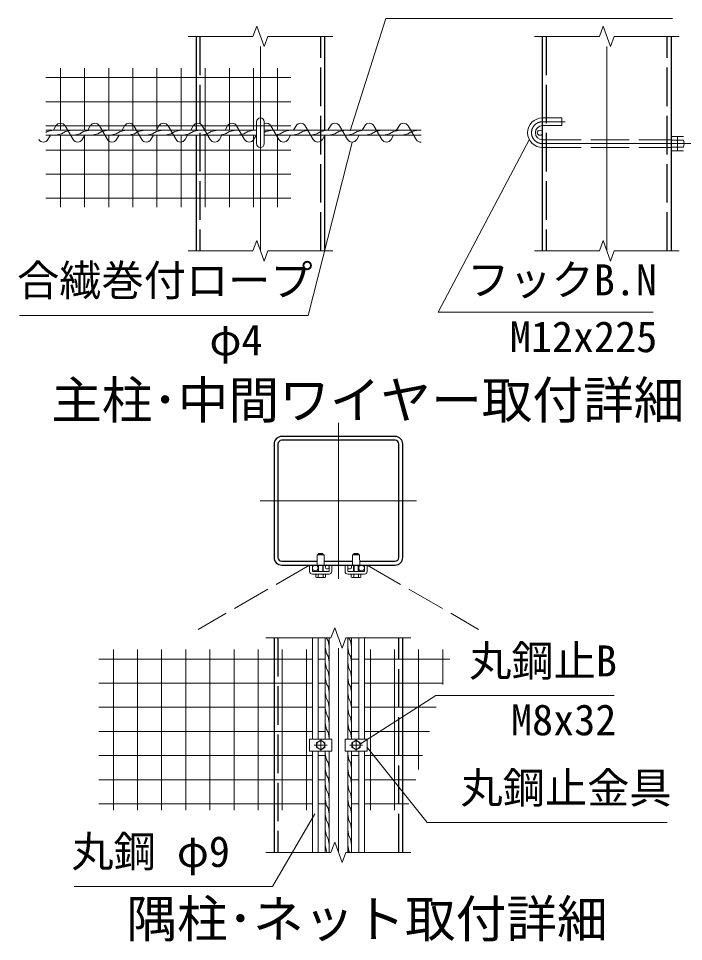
# Model space of a CAD drawing. Units: millimetres, scale not verified. Extents: x -16800 to 16800, y -11880 to 11880.
# Drawn here: x 10316 to 14449, y 1031 to 6771 of the extents above; entities that cross this region are included whole.
import ezdxf
from ezdxf.enums import TextEntityAlignment as Align

# ---------------------------------------------------------------- set-up
doc = ezdxf.new("R2010")
doc.units = ezdxf.units.MM
doc.header["$LTSCALE"] = 40
doc.linetypes.add('DASHED', pattern=[7.5, 6, -1.5])
doc.linetypes.add('USER1', pattern=[50.8, 31.75, -6.35, 6.35, -6.35])
for name, color, linetype, lineweight in [('0-0_D-TTL-TXT', 7, 'Continuous', 13), ('0-1_D-STR1', 1, 'Continuous', 25), ('0-2_D-BMK', 2, 'USER1', 13), ('0-3_D-STR3', 3, 'Continuous', 13), ('0-4_D-STR2', 7, 'Continuous', 13), ('0-5_D-STR-DIM', 7, 'Continuous', 13), ('0-6_D-STR-TXT', 7, 'Continuous', 13)]:
    doc.layers.add(name, color=color, linetype=linetype, lineweight=lineweight)
doc.styles.add('ＭＳ ゴシック', font='')
doc.styles.get('ＭＳ ゴシック').set_extended_font_data('MS Gothic')

msp = doc.modelspace()

# ---------------------------------------------------------------- linework, layer by layer
at = {"layer": '0-1_D-STR1'}
for p, q in [((11419.19, 6659.41), (11419.19, 6076.74)), ((12219.19, 6076.74), (12219.19, 6659.41)), ((13571.91, 5326.08), (13571.91, 6659.41)), ((14371.91, 6659.41), (14371.91, 5326.08)), ((11419.19, 6044.74), (11419.19, 5326.08)), ((12219.19, 5326.08), (12219.19, 6044.74)), ((12655.9, 4171.85), (11951.9, 4171.85)), ((12655.9, 4147.85), (11951.9, 4147.85)), ((11903.9, 4123.85), (11903.9, 3419.85)), ((11927.9, 4123.85), (11927.9, 3419.85)), ((12679.9, 3419.85), (12679.9, 4123.85)), ((12703.9, 3419.85), (12703.9, 4123.85)), ((11951.9, 3395.85), (12171.66, 3395.85)), ((12216.15, 3395.85), (12391.66, 3395.85)), ((12436.15, 3395.85), (12655.9, 3395.85)), ((11951.9, 3371.85), (12655.9, 3371.85)), ((11903.9, 2918.64), (11903.9, 1585.31)), ((12703.9, 1585.31), (12703.9, 2918.64))]:
    msp.add_line(p, q, dxfattribs=at)
at = {"layer": '0-1_D-STR1', "linetype": 'DASHED'}
for p, q in [((11443.19, 6659.41), (11443.19, 5326.08)), ((12195.19, 5326.08), (12195.19, 6659.41)), ((13595.91, 6659.41), (13595.91, 5326.08)), ((14347.91, 5326.08), (14347.91, 6659.41)), ((11927.9, 2918.64), (11927.9, 1585.31)), ((12679.9, 1585.31), (12679.9, 2918.64))]:
    msp.add_line(p, q, dxfattribs=at)
at = {"layer": '0-1_D-STR1'}
for centre, radius, start, end in [((11951.9, 4123.85), 48, 90, 180), ((11951.9, 4123.85), 24, 90, 180), ((12655.9, 4123.85), 48, 0, 90), ((12655.9, 4123.85), 24, 0, 90), ((11951.9, 3419.85), 48, 180, 270), ((11951.9, 3419.85), 24, 180, 270), ((12655.9, 3419.85), 24, 270, 0), ((12655.9, 3419.85), 48, 270, 0)]:
    msp.add_arc(centre, radius, start, end, dxfattribs=at)
at = {"layer": '0-2_D-BMK'}
for p, q in [((11819.19, 5326.08), (11819.19, 6659.41)), ((13971.91, 5326.08), (13971.91, 6659.41)), ((13713.82, 6128.74), (13571.91, 6128.74)), ((13571.91, 5992.74), (14511.91, 5992.74)), ((12303.9, 4257.35), (12303.9, 3286.36)), ((11818.41, 3771.85), (12789.4, 3771.85)), ((12303.9, 1585.31), (12303.9, 2918.64)), ((12153.9, 2251.97), (12233.9, 2251.97)), ((12193.9, 2211.97), (12193.9, 2291.97)), ((12453.9, 2251.97), (12373.9, 2251.97)), ((12413.9, 2211.97), (12413.9, 2291.97))]:
    msp.add_line(p, q, dxfattribs=at)
msp.add_arc((13571.91, 6060.74), 68, 90, 270, dxfattribs=at)
at = {"layer": '0-3_D-STR3', "linetype": 'DASHED'}
for p, q in [((13571.91, 6152.74), (13691.91, 6152.74)), ((13691.91, 6152.74), (13691.91, 6104.74)), ((13571.91, 6104.74), (13691.91, 6104.74)), ((13571.91, 6016.74), (14371.91, 6016.74)), ((13571.91, 5968.74), (14371.91, 5968.74))]:
    msp.add_line(p, q, dxfattribs=at)
at = {"layer": '0-3_D-STR3', "color": 4}
for p, q in [((10548.49, 6102.74), (10533.1, 6076.74)), ((10605.35, 6102.74), (10655.1, 6018.74)), ((10761.7, 6102.74), (10746.3, 6076.74)), ((10818.56, 6102.74), (10868.3, 6018.74)), ((10974.91, 6102.74), (10959.51, 6076.74)), ((11031.77, 6102.74), (11081.51, 6018.74)), ((11188.11, 6102.74), (11172.71, 6076.74)), ((11244.97, 6102.74), (11294.71, 6018.74)), ((11401.32, 6102.74), (11385.92, 6076.74)), ((11458.18, 6102.74), (11507.92, 6018.74)), ((11614.52, 6102.74), (11599.13, 6076.74)), ((11671.38, 6102.74), (11721.13, 6018.74)), ((11884.59, 6102.74), (11934.33, 6018.74)), ((12040.93, 6102.74), (12025.54, 6076.74)), ((12097.79, 6102.74), (12147.54, 6018.74)), ((12254.14, 6102.74), (12238.74, 6076.74)), ((12311, 6102.74), (12360.74, 6018.74)), ((12467.35, 6102.74), (12451.95, 6076.74)), ((12524.21, 6102.74), (12573.95, 6018.74)), ((12680.55, 6102.74), (12665.15, 6076.74)), ((12737.41, 6102.74), (12787.15, 6018.74)), ((10514.15, 6044.74), (10498.75, 6018.74)), ((10727.35, 6044.74), (10711.96, 6018.74)), ((10940.56, 6044.74), (10925.16, 6018.74)), ((11153.77, 6044.74), (11138.37, 6018.74)), ((11366.97, 6044.74), (11351.57, 6018.74)), ((11580.18, 6044.74), (11564.78, 6018.74)), ((11795.19, 6047.8), (11777.01, 6017.09)), ((12006.59, 6044.74), (11991.19, 6018.74)), ((12219.79, 6044.74), (12204.4, 6018.74)), ((12433, 6044.74), (12417.6, 6018.74)), ((12646.2, 6044.74), (12630.81, 6018.74))]:
    msp.add_line(p, q, dxfattribs=at)
at = {"layer": '0-3_D-STR3'}
for p, q in [((11795.19, 6128.74), (11795.19, 5992.74)), ((11843.19, 6128.74), (11843.19, 5992.74)), ((10485.86, 6076.74), (11795.19, 6076.74)), ((10485.86, 6044.74), (11795.19, 6044.74)), ((11843.19, 6076.74), (12819.19, 6076.74)), ((11843.19, 6044.74), (12819.19, 6044.74)), ((14371.91, 6036.54), (14371.91, 5948.94)), ((14371.91, 6036.54), (14408.71, 6036.54)), ((14411.91, 6036.54), (14411.91, 5948.94)), ((14411.91, 6036.54), (14448.71, 6036.54)), ((14371.91, 6014.64), (14408.71, 6014.64)), ((14371.91, 5970.84), (14408.71, 5970.84)), ((14411.91, 6027.21), (14411.91, 5958.28)), ((14411.91, 6014.64), (14448.71, 6014.64)), ((14411.91, 5970.84), (14448.71, 5970.84)), ((14371.91, 5948.94), (14408.71, 5948.94)), ((14411.91, 5948.94), (14448.71, 5948.94)), ((12171.5, 3371.85), (12171.9, 3434.65)), ((12215.9, 3434.65), (12171.9, 3434.65)), ((12177.9, 3438.25), (12182.7, 3443.05)), ((12177.9, 3438.25), (12209.9, 3438.25)), ((12177.9, 3434.65), (12177.9, 3438.25)), ((12180.9, 3434.65), (12180.9, 3441.25)), ((12182.7, 3443.05), (12205.1, 3443.05)), ((12209.9, 3438.25), (12205.1, 3443.05)), ((12206.9, 3434.65), (12206.9, 3441.25)), ((12209.9, 3434.65), (12209.9, 3438.25)), ((12215.9, 3434.65), (12216.3, 3371.85)), ((12391.5, 3371.85), (12391.9, 3434.65)), ((12435.9, 3434.65), (12391.9, 3434.65)), ((12397.9, 3438.25), (12402.7, 3443.05)), ((12397.9, 3438.25), (12429.9, 3438.25)), ((12397.9, 3434.65), (12397.9, 3438.25)), ((12400.9, 3434.65), (12400.9, 3441.25)), ((12402.7, 3443.05), (12425.1, 3443.05)), ((12429.9, 3438.25), (12425.1, 3443.05)), ((12426.9, 3434.65), (12426.9, 3441.25)), ((12429.9, 3434.65), (12429.9, 3438.25)), ((12435.9, 3434.65), (12436.3, 3371.85)), ((12125.1, 3371.85), (12141.9, 3371.85)), ((12125.1, 3331.85), (12125.1, 3371.85)), ((12141.9, 3333.85), (12141.9, 3371.85)), ((12143.9, 3331.85), (12243.9, 3331.85)), ((12177.9, 3331.85), (12177.9, 3371.85)), ((12180.9, 3331.85), (12180.9, 3371.85)), ((12206.9, 3331.85), (12206.9, 3371.85)), ((12209.9, 3331.85), (12209.9, 3371.85)), ((12245.9, 3333.85), (12245.9, 3371.85)), ((12245.9, 3371.85), (12262.7, 3371.85)), ((12262.7, 3331.85), (12262.7, 3371.85)), ((12345.1, 3371.85), (12361.9, 3371.85)), ((12345.1, 3331.85), (12345.1, 3371.85)), ((12361.9, 3333.85), (12361.9, 3371.85)), ((12363.9, 3331.85), (12463.9, 3331.85)), ((12397.9, 3331.85), (12397.9, 3371.85)), ((12400.9, 3331.85), (12400.9, 3371.85)), ((12426.9, 3331.85), (12426.9, 3371.85)), ((12429.9, 3331.85), (12429.9, 3371.85)), ((12465.9, 3333.85), (12465.9, 3371.85)), ((12465.9, 3371.85), (12482.7, 3371.85)), ((12482.7, 3331.85), (12482.7, 3371.85)), ((12141.9, 3315.05), (12245.9, 3315.05)), ((12163.88, 3315.05), (12163.88, 3296.64)), ((12163.88, 3315.05), (12223.93, 3315.05)), ((12168.7, 3293.85), (12163.88, 3296.64)), ((12168.7, 3293.85), (12219.1, 3293.85)), ((12178.89, 3315.05), (12178.89, 3296.64)), ((12208.91, 3315.05), (12208.91, 3296.64)), ((12219.1, 3293.85), (12223.93, 3296.64)), ((12223.93, 3315.05), (12223.93, 3296.64)), ((12361.9, 3315.05), (12465.9, 3315.05)), ((12383.88, 3315.05), (12383.88, 3296.64)), ((12383.88, 3315.05), (12443.93, 3315.05)), ((12388.7, 3293.85), (12383.88, 3296.64)), ((12388.7, 3293.85), (12439.1, 3293.85)), ((12398.89, 3315.05), (12398.89, 3296.64)), ((12428.91, 3315.05), (12428.91, 3296.64)), ((12439.1, 3293.85), (12443.93, 3296.64)), ((12443.93, 3315.05), (12443.93, 3296.64)), ((12141.9, 2289.97), (12141.9, 2918.64)), ((12177.9, 2289.97), (12177.9, 2918.64)), ((12221.9, 2289.97), (12221.9, 2918.64)), ((12245.9, 2289.97), (12245.9, 2918.64)), ((12361.9, 2289.97), (12361.9, 2918.64)), ((12385.9, 2289.97), (12385.9, 2918.64)), ((12429.9, 2289.97), (12429.9, 2918.64)), ((12465.9, 2289.97), (12465.9, 2918.64)), ((12125.1, 2289.97), (12262.7, 2289.97)), ((12125.1, 2289.97), (12125.1, 2213.97)), ((12167.9, 2266.98), (12193.9, 2282)), ((12167.9, 2236.96), (12167.9, 2266.98)), ((12193.9, 2282), (12219.9, 2266.98)), ((12219.9, 2266.98), (12219.9, 2236.96)), ((12262.7, 2289.97), (12262.7, 2213.97)), ((12482.7, 2289.97), (12345.1, 2289.97)), ((12345.1, 2289.97), (12345.1, 2213.97)), ((12413.9, 2282), (12387.9, 2266.98)), ((12387.9, 2266.98), (12387.9, 2236.96)), ((12439.9, 2266.98), (12413.9, 2282)), ((12439.9, 2236.96), (12439.9, 2266.98)), ((12482.7, 2289.97), (12482.7, 2213.97)), ((12125.1, 2213.97), (12262.7, 2213.97)), ((12141.9, 1585.31), (12141.9, 2213.97)), ((12193.9, 2221.95), (12167.9, 2236.96)), ((12177.9, 1585.31), (12177.9, 2213.97)), ((12219.9, 2236.96), (12193.9, 2221.95)), ((12221.9, 1585.31), (12221.9, 2213.97)), ((12245.9, 1585.31), (12245.9, 2213.97)), ((12482.7, 2213.97), (12345.1, 2213.97)), ((12361.9, 1585.31), (12361.9, 2213.97)), ((12385.9, 1585.31), (12385.9, 2213.97)), ((12387.9, 2236.96), (12413.9, 2221.95)), ((12413.9, 2221.95), (12439.9, 2236.96)), ((12429.9, 1585.31), (12429.9, 2213.97)), ((12465.9, 1585.31), (12465.9, 2213.97))]:
    msp.add_line(p, q, dxfattribs=at)
for points in [[(10533.86, 6076.74), (10493.85, 6067.49), (10485.86, 6062.88)], [(10647.18, 6076.74), (10607.17, 6067.49), (10582.63, 6053.33), (10545.82, 6044.74)], [(10760.51, 6076.74), (10720.49, 6067.49), (10695.96, 6053.33), (10659.14, 6044.74)], [(10873.83, 6076.74), (10833.82, 6067.49), (10809.28, 6053.33), (10772.46, 6044.74)], [(10987.15, 6076.74), (10947.14, 6067.49), (10922.6, 6053.33), (10885.79, 6044.74)], [(11100.47, 6076.74), (11060.46, 6067.49), (11035.92, 6053.33), (10999.11, 6044.74)], [(11213.79, 6076.74), (11173.78, 6067.49), (11149.25, 6053.33), (11112.43, 6044.74)], [(11327.12, 6076.74), (11287.1, 6067.49), (11262.57, 6053.33), (11225.75, 6044.74)], [(11440.44, 6076.74), (11400.43, 6067.49), (11375.89, 6053.33), (11339.08, 6044.74)], [(11553.76, 6076.74), (11513.75, 6067.49), (11489.21, 6053.33), (11452.4, 6044.74)], [(11667.08, 6076.74), (11627.07, 6067.49), (11602.54, 6053.33), (11565.72, 6044.74)], [(11780.41, 6076.74), (11740.39, 6067.49), (11715.86, 6053.33), (11679.04, 6044.74)], [(11893.73, 6076.74), (11853.72, 6067.49), (11843.19, 6061.42)], [(12007.05, 6076.74), (11967.04, 6067.49), (11942.5, 6053.33), (11905.69, 6044.74)], [(12120.37, 6076.74), (12080.36, 6067.49), (12055.82, 6053.33), (12019.01, 6044.74)], [(12233.7, 6076.74), (12193.68, 6067.49), (12169.15, 6053.33), (12132.33, 6044.74)], [(12347.02, 6076.74), (12307.01, 6067.49), (12282.47, 6053.33), (12245.65, 6044.74)], [(12460.34, 6076.74), (12420.33, 6067.49), (12395.79, 6053.33), (12358.98, 6044.74)], [(12573.66, 6076.74), (12533.65, 6067.49), (12509.11, 6053.33), (12472.3, 6044.74)], [(12686.98, 6076.74), (12646.97, 6067.49), (12622.44, 6053.33), (12585.62, 6044.74)], [(12800.31, 6076.74), (12760.29, 6067.49), (12735.76, 6053.33), (12698.94, 6044.74)], [(12229.28, 2918.64), (12229.53, 2917.4), (12239.61, 2899.74), (12245.9, 2863.3)], [(12369.28, 2918.64), (12369.53, 2917.4), (12379.61, 2899.74), (12385.9, 2863.3)], [(12221.9, 2860.78), (12229.53, 2822.83), (12239.61, 2805.17), (12245.9, 2768.73)], [(12361.9, 2860.78), (12369.53, 2822.83), (12379.61, 2805.17), (12385.9, 2768.73)], [(12221.9, 2766.2), (12229.53, 2728.26), (12239.61, 2710.59), (12245.9, 2674.16)], [(12361.9, 2766.2), (12369.53, 2728.26), (12379.61, 2710.59), (12385.9, 2674.16)], [(12221.9, 2671.63), (12229.53, 2633.69), (12239.61, 2616.02), (12245.9, 2579.59)], [(12361.9, 2671.63), (12369.53, 2633.69), (12379.61, 2616.02), (12385.9, 2579.59)], [(12221.9, 2577.06), (12229.53, 2539.11), (12239.61, 2521.45), (12245.9, 2485.02)], [(12361.9, 2577.06), (12369.53, 2539.11), (12379.61, 2521.45), (12385.9, 2485.02)], [(12221.9, 2482.49), (12229.53, 2444.54), (12239.61, 2426.88), (12245.9, 2390.44)], [(12361.9, 2482.49), (12369.53, 2444.54), (12379.61, 2426.88), (12385.9, 2390.44)], [(12221.9, 2387.92), (12229.53, 2349.97), (12239.61, 2332.31), (12245.9, 2295.87)], [(12361.9, 2387.92), (12369.53, 2349.97), (12379.61, 2332.31), (12385.9, 2295.87)], [(12221.9, 2198.77), (12229.53, 2160.83), (12239.61, 2143.16), (12245.9, 2106.73)], [(12361.9, 2198.77), (12369.53, 2160.83), (12379.61, 2143.16), (12385.9, 2106.73)], [(12221.9, 2104.2), (12229.53, 2066.26), (12239.61, 2048.59), (12245.9, 2012.16)], [(12361.9, 2104.2), (12369.53, 2066.26), (12379.61, 2048.59), (12385.9, 2012.16)], [(12221.9, 2009.63), (12229.53, 1971.68), (12239.61, 1954.02), (12245.9, 1917.59)], [(12361.9, 2009.63), (12369.53, 1971.68), (12379.61, 1954.02), (12385.9, 1917.59)], [(12221.9, 1915.06), (12229.53, 1877.11), (12239.61, 1859.45), (12245.9, 1823.01)], [(12361.9, 1915.06), (12369.53, 1877.11), (12379.61, 1859.45), (12385.9, 1823.01)], [(12221.9, 1820.49), (12229.53, 1782.54), (12239.61, 1764.88), (12245.9, 1728.44)], [(12361.9, 1820.49), (12369.53, 1782.54), (12379.61, 1764.88), (12385.9, 1728.44)], [(12221.9, 1725.92), (12229.53, 1687.97), (12239.61, 1670.31), (12245.9, 1633.87)], [(12361.9, 1725.92), (12369.53, 1687.97), (12379.61, 1670.31), (12385.9, 1633.87)], [(12221.9, 1631.34), (12229.53, 1593.4), (12234.15, 1585.31)], [(12361.9, 1631.34), (12369.53, 1593.4), (12374.15, 1585.31)]]:
    msp.add_lwpolyline(points, dxfattribs=at)
for centre, radius in [((13555.91, 6060.74), 16), ((12159.9, 3353.85), 18), ((12233.9, 3359.85), 12), ((12373.9, 3359.85), 12), ((12447.9, 3353.85), 18), ((12193.9, 2251.97), 25), ((12413.9, 2251.97), 25)]:
    msp.add_circle(centre, radius, dxfattribs=at)
for centre, radius, start, end in [((11819.19, 6128.74), 24, 0, 180), ((13571.91, 6060.74), 92, 90, 270), ((13571.91, 6060.74), 44, 90, 270), ((14391.98, 6025.59), 19.99, 326.78843, 33.21157), ((11819.19, 5992.74), 24, 180, 0), ((14335.37, 5992.74), 76.54, 343.37369, 16.62631), ((14391.98, 5959.89), 19.99, 326.78843, 33.21157), ((14375.37, 5992.74), 76.54, 343.37369, 16.62631), ((12141.9, 3331.85), 16.8, 180, 270), ((12143.9, 3333.85), 2, 180, 270), ((12143.9, 3333.85), 2, 180, 270), ((12243.9, 3333.85), 2, 270, 0), ((12245.9, 3331.85), 16.8, 270, 0), ((12361.9, 3331.85), 16.8, 180, 270), ((12363.9, 3333.85), 2, 180, 270), ((12363.9, 3333.85), 2, 180, 270), ((12463.9, 3333.85), 2, 270, 0), ((12465.9, 3331.85), 16.8, 270, 0), ((12171.39, 3307.61), 13.29, 235.61585, 304.38415), ((12193.9, 3343.99), 49.68, 252.4121, 287.5879), ((12216.42, 3307.61), 13.29, 235.61585, 304.38415), ((12391.39, 3307.61), 13.29, 235.61585, 304.38415), ((12413.9, 3343.99), 49.68, 252.4121, 287.5879), ((12436.42, 3307.61), 13.29, 235.61585, 304.38415)]:
    msp.add_arc(centre, radius, start, end, dxfattribs=at)
at = {"layer": '0-3_D-STR3', "color": 4}
for centre, start, end in [((10576.92, 6087.03), 28.93798, 151.06202), ((10790.13, 6087.03), 28.93798, 151.06202), ((11003.34, 6087.03), 28.93798, 151.06202), ((11216.54, 6087.03), 28.93798, 151.06202), ((11429.75, 6087.03), 28.93798, 151.06202), ((11642.95, 6087.03), 28.93798, 151.06202), ((11856.16, 6087.03), 28.93798, 113.52174), ((12069.36, 6087.03), 28.93798, 151.06202), ((12282.57, 6087.03), 28.93798, 151.06202), ((12495.78, 6087.03), 28.93798, 151.06202), ((12708.98, 6087.03), 28.93798, 151.06202), ((10470.32, 6034.46), 208.93798, 331.06202), ((10683.53, 6034.46), 208.93798, 331.06202), ((10896.73, 6034.46), 208.93798, 331.06202), ((11109.94, 6034.46), 208.93798, 331.06202), ((11323.14, 6034.46), 208.93798, 331.06202), ((11536.35, 6034.46), 208.93798, 331.06202), ((11749.56, 6034.46), 208.93798, 331.06202), ((11962.76, 6034.46), 208.93798, 331.06202), ((12175.97, 6034.46), 208.93798, 331.06202), ((12389.17, 6034.46), 208.93798, 331.06202), ((12602.38, 6034.46), 208.93798, 331.06202), ((12815.58, 6034.46), 208.93798, 276.37941)]:
    msp.add_arc(centre, 32.49, start, end, dxfattribs=at)
at = {"layer": '0-4_D-STR2'}
for p, q in [((10576.21, 6076.74), (10576.21, 6462.83)), ((10726.21, 6076.74), (10726.21, 6462.83)), ((10876.21, 6076.74), (10876.21, 6462.83)), ((11026.21, 6076.74), (11026.21, 6462.83)), ((11176.21, 6076.74), (11176.21, 6462.83)), ((11326.21, 6076.74), (11326.21, 6462.83)), ((11476.21, 6076.74), (11476.21, 6462.83)), ((11626.21, 6076.74), (11626.21, 6462.83)), ((11776.21, 6076.74), (11776.21, 6462.83)), ((11926.21, 6076.74), (11926.21, 6462.83)), ((10485.86, 6403.18), (12007.91, 6403.18)), ((10485.86, 6253.18), (12007.91, 6253.18)), ((10485.86, 6103.18), (12007.91, 6103.18)), ((10576.21, 5597.5), (10576.21, 6044.74)), ((10726.21, 5597.5), (10726.21, 6044.74)), ((10876.21, 5597.5), (10876.21, 6044.74)), ((11026.21, 5597.5), (11026.21, 6044.74)), ((11176.21, 5597.5), (11176.21, 6044.74)), ((11326.21, 5597.5), (11326.21, 6044.74)), ((11476.21, 5597.5), (11476.21, 6044.74)), ((11626.21, 5597.5), (11626.21, 6044.74)), ((11776.21, 5597.5), (11776.21, 6044.74)), ((11926.21, 5597.5), (11926.21, 6044.74)), ((10485.86, 5953.18), (12007.91, 5953.18)), ((10485.86, 5803.18), (12007.91, 5803.18)), ((10485.86, 5653.18), (12007.91, 5653.18)), ((10905.26, 1848.23), (10905.26, 2846.89)), ((11055.26, 1848.23), (11055.26, 2846.89)), ((11205.26, 1848.23), (11205.26, 2846.89)), ((11355.26, 1848.23), (11355.26, 2846.89)), ((11505.26, 1848.23), (11505.26, 2846.89)), ((11655.26, 1848.23), (11655.26, 2846.89)), ((11805.26, 1848.23), (11805.26, 2846.89)), ((11955.26, 1848.23), (11955.26, 2846.89)), ((12105.26, 1848.23), (12105.26, 2846.89)), ((12502.54, 1848.23), (12502.54, 2846.89)), ((12652.54, 1848.23), (12652.54, 2846.89)), ((12802.54, 2099.6), (12802.54, 2846.89)), ((12952.54, 2629.95), (12952.54, 2846.89)), ((10814.92, 2787.24), (12141.9, 2787.24)), ((12177.9, 2787.24), (12221.9, 2787.24)), ((12429.9, 2787.24), (12385.9, 2787.24)), ((12997.03, 2787.24), (12465.9, 2787.24)), ((10814.92, 2637.24), (12141.9, 2637.24)), ((12177.9, 2637.24), (12221.9, 2637.24)), ((12429.9, 2637.24), (12385.9, 2637.24)), ((12954.6, 2637.24), (12465.9, 2637.24)), ((10814.92, 2487.24), (12141.9, 2487.24)), ((12177.9, 2487.24), (12221.9, 2487.24)), ((12429.9, 2487.24), (12385.9, 2487.24)), ((12912.18, 2487.24), (12465.9, 2487.24)), ((10814.92, 2337.24), (12141.9, 2337.24)), ((12177.9, 2337.24), (12221.9, 2337.24)), ((12429.9, 2337.24), (12385.9, 2337.24)), ((12869.75, 2337.24), (12465.9, 2337.24)), ((10814.92, 2187.24), (12141.9, 2187.24)), ((12177.9, 2187.24), (12221.9, 2187.24)), ((12429.9, 2187.24), (12385.9, 2187.24)), ((12827.33, 2187.24), (12465.9, 2187.24)), ((10814.92, 2037.24), (12141.9, 2037.24)), ((12177.9, 2037.24), (12221.9, 2037.24)), ((12429.9, 2037.24), (12385.9, 2037.24)), ((12784.9, 2037.24), (12465.9, 2037.24)), ((10814.92, 1887.24), (12141.9, 1887.24)), ((12177.9, 1887.24), (12221.9, 1887.24)), ((12429.9, 1887.24), (12385.9, 1887.24)), ((12742.48, 1887.24), (12465.9, 1887.24))]:
    msp.add_line(p, q, dxfattribs=at)
at = {"layer": '0-4_D-STR2', "linetype": 'DASHED'}
for p, q in [((12125.1, 3371.85), (11432.28, 2971.85)), ((12482.7, 3371.85), (13175.52, 2971.85))]:
    msp.add_line(p, q, dxfattribs=at)
at = {"layer": '0-5_D-STR-DIM'}
for p, q in [((11796.11, 6722.84), (11773.02, 6659.41)), ((11842.28, 6595.98), (11796.11, 6722.84)), ((13948.82, 6722.84), (13925.74, 6659.41)), ((13995, 6595.98), (13948.82, 6722.84)), ((11369.19, 6659.41), (11773.02, 6659.41)), ((11865.37, 6659.41), (11842.28, 6595.98)), ((11865.37, 6659.41), (12269.19, 6659.41)), ((13521.91, 6659.41), (13925.74, 6659.41)), ((14018.08, 6659.41), (13995, 6595.98)), ((14018.08, 6659.41), (14421.91, 6659.41)), ((11796.11, 5389.51), (11773.02, 5326.08)), ((11842.28, 5262.65), (11796.11, 5389.51)), ((13948.82, 5389.51), (13925.74, 5326.08)), ((13995, 5262.65), (13948.82, 5389.51)), ((11369.19, 5326.08), (11773.02, 5326.08)), ((11865.37, 5326.08), (11842.28, 5262.65)), ((11865.37, 5326.08), (12269.19, 5326.08)), ((13521.91, 5326.08), (13925.74, 5326.08)), ((14018.08, 5326.08), (13995, 5262.65)), ((14018.08, 5326.08), (14421.91, 5326.08)), ((12280.82, 2982.07), (12257.73, 2918.64)), ((12326.99, 2855.21), (12280.82, 2982.07)), ((11853.9, 2918.64), (12257.73, 2918.64)), ((12350.08, 2918.64), (12326.99, 2855.21)), ((12350.08, 2918.64), (12753.9, 2918.64)), ((12280.82, 1648.74), (12257.73, 1585.31)), ((12326.99, 1521.88), (12280.82, 1648.74)), ((11853.9, 1585.31), (12257.73, 1585.31)), ((12350.08, 1585.31), (12326.99, 1521.88)), ((12350.08, 1585.31), (12753.9, 1585.31))]:
    msp.add_line(p, q, dxfattribs=at)
at = {"layer": '0-6_D-STR-TXT'}
for points in [[(14379.88, 6771.25), (12598.52, 6771.25), (12377.39, 6072.25)], [(10321.93, 4924.59), (12116.49, 4924.59), (12388.68, 6000.04)], [(14260.03, 4943.9), (12923.34, 4943.9), (13489.44, 6016.35)], [(14017.2, 2561.39), (12909.95, 2561.39), (12441.58, 2259.65)], [(14346.86, 1771.29), (12855.86, 1771.29), (12483.95, 2235.14)], [(10661.52, 1371.9), (11893.65, 1371.9), (12157.91, 1825.45)]]:
    msp.add_lwpolyline(points, dxfattribs=at)

# ---------------------------------------------------------------- texts
at = {"layer": '0-0_D-TTL-TXT', "style": 'ＭＳ ゴシック'}
for s, p in [('主柱･中間ワイヤー取付詳細', (10518.69, 4213.59)), ('隅柱･ネット取付詳細', (10986.5, 987.21))]:
    msp.add_text(s, height=230.8, dxfattribs=at).set_placement(p, align=Align.BOTTOM_LEFT)
at = {"layer": '0-6_D-STR-TXT', "style": 'ＭＳ ゴシック'}
for s, p in [('合繊巻付ロープ', (10306.7, 4988.64)), ('フックB.N', (13103.69, 4991.71)), ('M12x225', (13369.29, 4638.28)), ('φ4', (11502.64, 4618.97)), ('丸鋼止B', (13116.69, 2621.89)), ('M8x32', (13376.59, 2255.77)), ('丸鋼止金具', (13062.6, 1832.29)), ('丸鋼 φ9', (10644.26, 1436.46))]:
    msp.add_text(s, height=192.4, dxfattribs=at).set_placement(p, align=Align.BOTTOM_LEFT)

doc.saveas('drawing.dxf')
